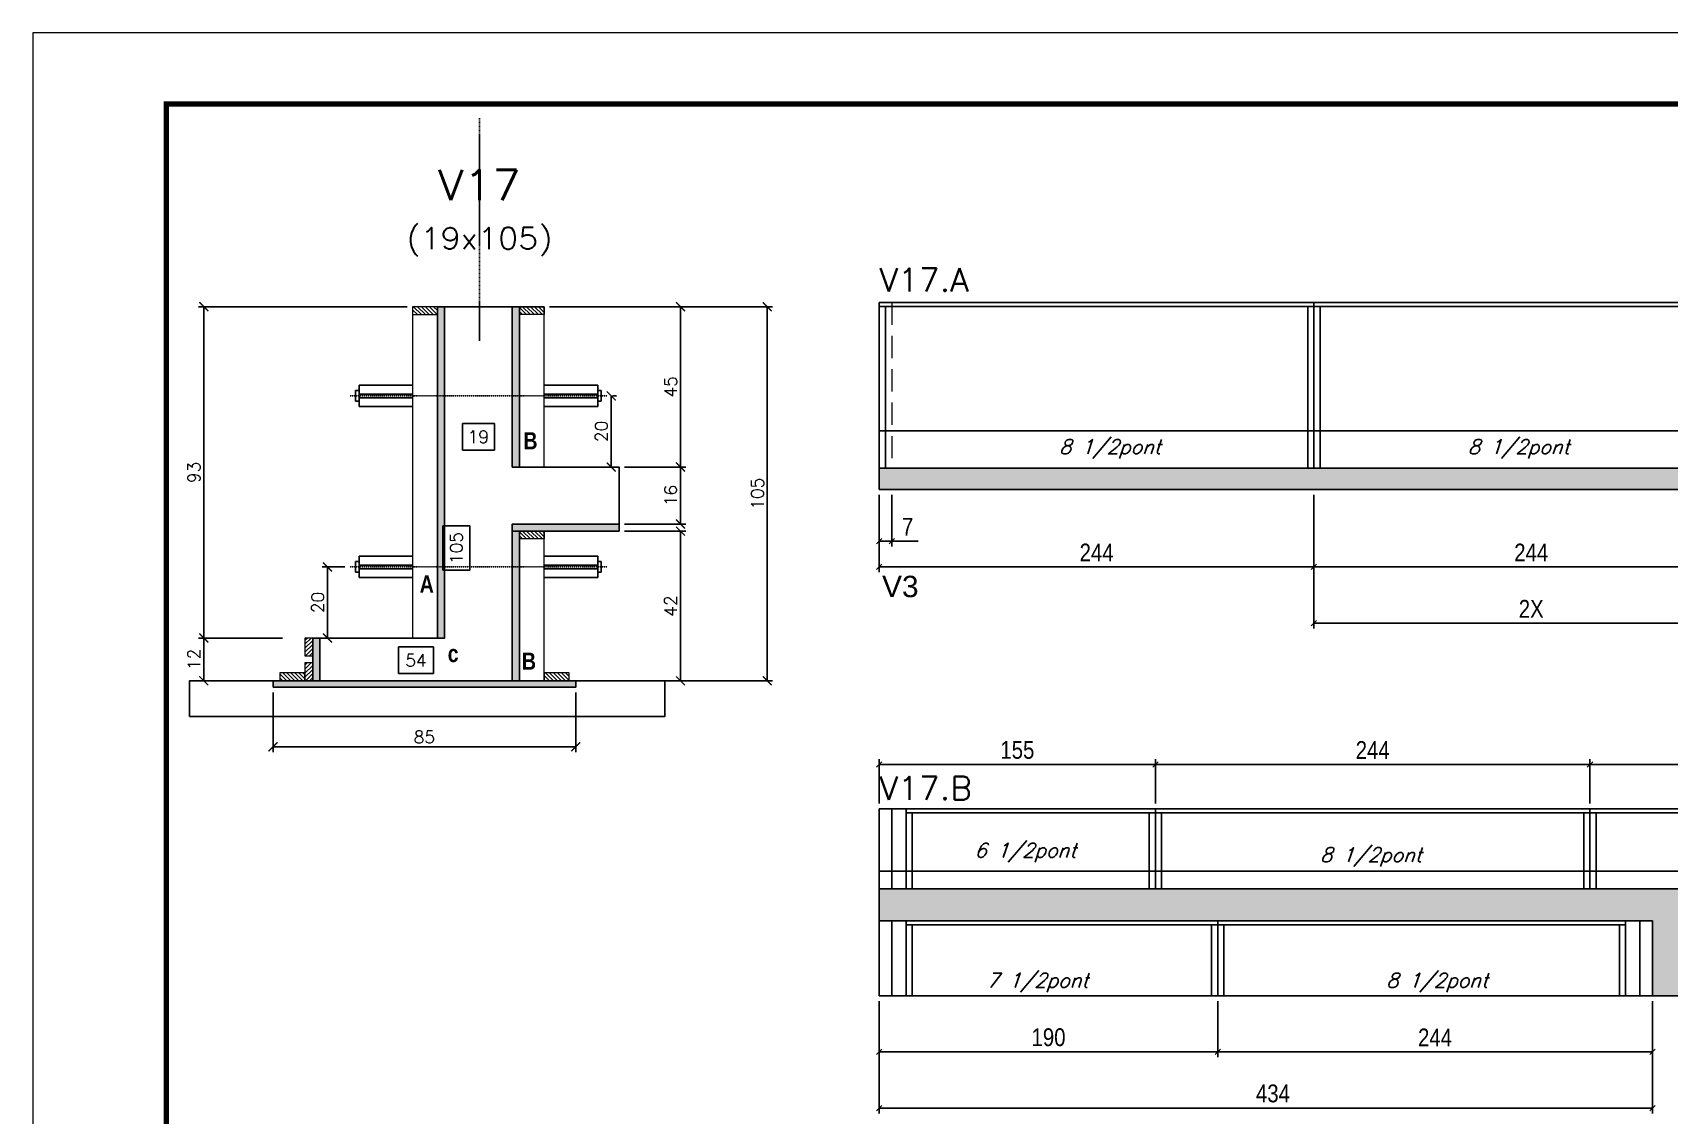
# Model space of a CAD drawing. Extents: x -10448 to -1189, y -11772 to 17235.
# Drawn here: x -5680 to -4761, y 10494 to 11101 of the extents above; entities that cross this region are included whole.
import ezdxf
from ezdxf.enums import TextEntityAlignment as Align

# ---------------------------------------------------------------- set-up
doc = ezdxf.new("R2010")
doc.units = 0
doc.linetypes.add('DASHED', pattern=[0.75, 0.5, -0.25])
doc.linetypes.add('HIDDEN', pattern=[0.375, 0.25, -0.125])
for name, color, linetype in [('5', 5, 'Continuous'), ('barrote', 251, 'Continuous'), ('COTA', 241, 'Continuous'), ('Cota Seção (2x)', 4, 'Continuous'), ('detalhes', 4, 'Continuous'), ('Painéis', 200, 'Continuous'), ('SARR_2.2x7', 40, 'Continuous'), ('SARR_3.5x7', 81, 'Continuous'), ('TENSOR', 3, 'Continuous'), ('texto', 7, 'Continuous'), ('Texto de Titulo', 7, 'Continuous'), ('Texto Qtd Sarr', 242, 'Continuous')]:
    doc.layers.add(name, color=color, linetype=linetype)
for name, color, linetype, lineweight in [('CONCRETO', 251, 'Continuous', 25), ('Folhas', 255, 'Continuous', 9), ('Hachura', 251, 'Continuous', 9), ('Madeira', 126, 'Continuous', 18), ('Sarr 2.2x7', 40, 'Continuous', 9), ('SARRAFO DE PRESSAO', 251, 'DASHED', 9), ('Texto Seção', 7, 'Continuous', 15)]:
    doc.layers.add(name, color=color, linetype=linetype, lineweight=lineweight)
doc.styles.add('COTA TECNICA', font='techl___.ttf', dxfattribs={"height": 10})
doc.styles.add('REGUA-120', font='ROMANS.shx', dxfattribs={"height": 15})
doc.styles.add('Romans', font='romans.shx')
doc.styles.get("Standard").update_dxf_attribs({"font": 'arial.ttf'})
doc.styles.add('TECNICA', font='techb___.ttf', dxfattribs={"height": 10})
doc.dimstyles.new('Cota Seção (2x)', dxfattribs={"dimtxt": 7, "dimasz": 5, "dimexe": 3, "dimexo": 3, "dimgap": 2, "dimtad": 3, "dimdec": 1, "dimlfac": 0.5, "dimzin": 12, "dimdsep": 46, "dimtxsty": 'Romans', "dimblk": 'ARCHTICK', "dimcen": 0, "dimclrd": 4, "dimclre": 4, "dimclrt": 1, "dimadec": 1, "dimazin": 3, "dimtfac": 1, "dimtdec": 1, "dimtmove": 0, "dimatfit": 3, "dimldrblk": 'OBLIQUE', "dimfxl": 1, "dimtolj": 1, "dimtzin": 12, "dimarcsym": 0})
doc.dimstyles.new('Cota Seção interna', dxfattribs={"dimtxt": 7, "dimasz": 6, "dimexe": 0.18, "dimexo": 2, "dimgap": -4, "dimtad": 3, "dimdec": 1, "dimlfac": 0.5, "dimzin": 12, "dimdsep": 46, "dimtxsty": 'Romans', "dimblk": 'ARCHTICK', "dimcen": 0.09, "dimse1": 1, "dimse2": 1, "dimsd1": 1, "dimsd2": 1, "dimclrd": 180, "dimclre": 5, "dimclrt": 1, "dimadec": 0, "dimazin": 3, "dimtfac": 1, "dimtdec": 1, "dimtofl": 0, "dimtmove": 0, "dimatfit": 3, "dimldrblk": 'ARCHTICK', "dimfxl": 1, "dimtolj": 1, "dimtzin": 0, "dimarcsym": 0})
doc.dimstyles.new('PAINEL', dxfattribs={"dimtxt": 10, "dimasz": 3, "dimexe": 3, "dimexo": 3, "dimgap": 3, "dimtad": 1, "dimdec": 1, "dimzin": 12, "dimdsep": 46, "dimtxsty": 'COTA TECNICA', "dimblk1": 'OBLIQUE', "dimblk2": 'OBLIQUE', "dimsah": 1, "dimcen": 0.9, "dimclrd": 4, "dimclre": 4, "dimclrt": 240, "dimadec": 1, "dimazin": 3, "dimtfac": 1, "dimtdec": 1, "dimtmove": 0, "dimatfit": 3, "dimfxl": 1, "dimtolj": 1, "dimtzin": 12, "dimarcsym": 0})

# ---------------------------------------------------------------- blocks, each defined once
blk = doc.blocks.new('9999999999')
at = {"layer": 'Folhas'}
blk.add_lwpolyline([(98138.98, 34190.21), (99623.98, 34190.21), (99623.98, 35240.21), (98138.98, 35240.21)], close=True, dxfattribs=at)
at = {"layer": 'Folhas', "color": 30, "const_width": 3}
blk.add_lwpolyline([(98213.98, 34230.21), (99583.98, 34230.21), (99583.98, 35200.21), (98213.98, 35200.21)], close=True, dxfattribs=at)
blk = doc.blocks.new('titulo1')
at = {"layer": 'Defpoints', "color": 252, "linetype": 'HIDDEN', "ltscale": 2}
blk.add_line((0, 0), (0, 125), dxfattribs=at)
at = {"layer": 'Defpoints', "style": 'Romans', "oblique": 15}
blk.add_attdef('FOLHA', text='', height=10, dxfattribs=at).set_placement((0, 15.58), align=Align.MIDDLE_CENTER)
at = {"layer": 'Texto Qtd Sarr', "color": 3, "style": 'Romans', "oblique": 15}
for tag, height, p in [('TITULO', 17, (0, 71.45)), ('SEÇÃO', 12, (0, 41.55))]:
    blk.add_attdef(tag, text='', height=height, dxfattribs=at).set_placement(p, align=Align.MIDDLE_CENTER)
blk = doc.blocks.new('_ArchTick')
at = {"color": 0, "linetype": 'ByBlock', "const_width": 0.15}
blk.add_lwpolyline([(-0.5, -0.5), (0.5, 0.5)], dxfattribs=at)
blk = doc.blocks.new('*D701')
at = {"layer": 'COTA', "color": 4, "lineweight": -2, "transparency": 16777216}
for p, q in [((-5469.58, 10947.55), (-5586.76, 10947.55)), ((-5583.76, 10947.55), (-5583.76, 10761.55)), ((-5539.58, 10761.55), (-5586.76, 10761.55))]:
    blk.add_line(p, q, dxfattribs=at)
at = {"layer": 'Defpoints', "color": 0, "transparency": 16777216}
for p in [(-5466.58, 10947.55), (-5583.76, 10761.55), (-5536.58, 10761.55)]:
    blk.add_point(p, dxfattribs=at)
at = {"layer": 'COTA', "color": 4, "lineweight": -2, "transparency": 16777216, "xscale": 5, "yscale": 5, "zscale": 5}
for p, rotation in [((-5583.76, 10947.55), 90), ((-5583.76, 10761.55), 270)]:
    blk.add_blockref('_ArchTick', p, dxfattribs=dict(at, rotation=rotation))
at = {"layer": 'COTA', "color": 1, "transparency": 16777216, "insert": (-5589.26, 10854.55), "char_height": 7, "attachment_point": 5, "rotation": 90, "style": 'Romans'}
blk.add_mtext('\\A1;93', dxfattribs=at)
blk = doc.blocks.new('_Oblique')
at = {"color": 0, "linetype": 'ByBlock', "lineweight": -2}
blk.add_line((-0.5, -0.5), (0.5, 0.5), dxfattribs=at)
blk = doc.blocks.new('*D702')
at = {"layer": 'COTA', "color": 4, "lineweight": -2, "transparency": 16777216}
for p, q in [((-5389.58, 10947.55), (-5313.12, 10947.55)), ((-5316.12, 10947.55), (-5316.12, 10857.55)), ((-5347.58, 10857.55), (-5313.12, 10857.55))]:
    blk.add_line(p, q, dxfattribs=at)
at = {"layer": 'Defpoints', "color": 0, "transparency": 16777216}
for p in [(-5392.58, 10947.55), (-5350.58, 10857.55), (-5316.12, 10857.55)]:
    blk.add_point(p, dxfattribs=at)
at = {"layer": 'COTA', "color": 4, "lineweight": -2, "transparency": 16777216, "xscale": 5, "yscale": 5, "zscale": 5}
for p, rotation in [((-5316.12, 10947.55), 90), ((-5316.12, 10857.55), 270)]:
    blk.add_blockref('_ArchTick', p, dxfattribs=dict(at, rotation=rotation))
at = {"layer": 'COTA', "color": 1, "transparency": 16777216, "insert": (-5321.62, 10902.55), "char_height": 7, "attachment_point": 5, "rotation": 90, "style": 'Romans'}
blk.add_mtext('\\A1;45', dxfattribs=at)
blk = doc.blocks.new('*D703')
at = {"layer": 'Cota Seção (2x)', "color": 180, "lineweight": -2, "transparency": 16777216}
for p, q in [((-5454.75, 10756.55), (-5474.41, 10756.55)), ((-5474.41, 10756.55), (-5474.41, 10741.55)), ((-5454.75, 10741.55), (-5454.75, 10756.55)), ((-5474.41, 10741.55), (-5454.75, 10741.55))]:
    blk.add_line(p, q, dxfattribs=at)
at = {"layer": 'Defpoints', "color": 0, "transparency": 16777216}
for p in [(-5518.58, 10745.55), (-5410.58, 10745.55), (-5410.58, 10737.55)]:
    blk.add_point(p, dxfattribs=at)
at = {"layer": 'Cota Seção (2x)', "color": 1, "transparency": 16777216, "insert": (-5464.58, 10749.05), "char_height": 7, "attachment_point": 5, "style": 'Romans'}
blk.add_mtext('\\A1;54', dxfattribs=at)
blk = doc.blocks.new('*D710')
at = {"layer": 'COTA', "color": 4, "lineweight": -2, "transparency": 16777216}
for p, q in [((-5504.58, 10801.45), (-5517.27, 10801.45)), ((-5514.27, 10801.45), (-5514.27, 10761.55)), ((-5504.58, 10761.55), (-5517.27, 10761.55))]:
    blk.add_line(p, q, dxfattribs=at)
at = {"layer": 'Defpoints', "color": 0, "transparency": 16777216}
for p in [(-5501.58, 10801.45), (-5514.27, 10761.55), (-5501.58, 10761.55)]:
    blk.add_point(p, dxfattribs=at)
at = {"layer": 'COTA', "color": 4, "lineweight": -2, "transparency": 16777216, "xscale": 5, "yscale": 5, "zscale": 5}
for p, rotation in [((-5514.27, 10801.45), 90), ((-5514.27, 10761.55), 270)]:
    blk.add_blockref('_ArchTick', p, dxfattribs=dict(at, rotation=rotation))
at = {"layer": 'COTA', "color": 1, "transparency": 16777216, "insert": (-5519.77, 10781.5), "char_height": 7, "attachment_point": 5, "rotation": 90, "style": 'Romans'}
blk.add_mtext('\\A1;20', dxfattribs=at)
blk = doc.blocks.new('*D711')
at = {"layer": 'COTA', "color": 4, "lineweight": -2, "transparency": 16777216}
for p, q in [((-5347.58, 10857.55), (-5313.12, 10857.55)), ((-5316.12, 10857.55), (-5316.12, 10825.55)), ((-5347.58, 10825.55), (-5313.12, 10825.55))]:
    blk.add_line(p, q, dxfattribs=at)
at = {"layer": 'Defpoints', "color": 0, "transparency": 16777216}
for p in [(-5350.58, 10857.55), (-5350.58, 10825.55), (-5316.12, 10825.55)]:
    blk.add_point(p, dxfattribs=at)
at = {"layer": 'COTA', "color": 4, "lineweight": -2, "transparency": 16777216, "xscale": 5, "yscale": 5, "zscale": 5}
for p, rotation in [((-5316.12, 10857.55), 90), ((-5316.12, 10825.55), 270)]:
    blk.add_blockref('_ArchTick', p, dxfattribs=dict(at, rotation=rotation))
at = {"layer": 'COTA', "color": 1, "transparency": 16777216, "insert": (-5321.62, 10841.55), "char_height": 7, "attachment_point": 5, "rotation": 90, "style": 'Romans'}
blk.add_mtext('\\A1;16', dxfattribs=at)
blk = doc.blocks.new('*D704')
at = {"layer": 'COTA', "color": 4, "lineweight": -2, "transparency": 16777216}
for p, q in [((-5347.58, 10821.55), (-5313.12, 10821.55)), ((-5316.12, 10821.55), (-5316.12, 10737.55)), ((-5389.58, 10737.55), (-5313.12, 10737.55))]:
    blk.add_line(p, q, dxfattribs=at)
at = {"layer": 'Defpoints', "color": 0, "transparency": 16777216}
for p in [(-5350.58, 10821.55), (-5392.58, 10737.55), (-5316.12, 10737.55)]:
    blk.add_point(p, dxfattribs=at)
at = {"layer": 'COTA', "color": 4, "lineweight": -2, "transparency": 16777216, "xscale": 5, "yscale": 5, "zscale": 5}
for p, rotation in [((-5316.12, 10821.55), 90), ((-5316.12, 10737.55), 270)]:
    blk.add_blockref('_ArchTick', p, dxfattribs=dict(at, rotation=rotation))
at = {"layer": 'COTA', "color": 1, "transparency": 16777216, "insert": (-5321.62, 10779.55), "char_height": 7, "attachment_point": 5, "rotation": 90, "style": 'Romans'}
blk.add_mtext('\\A1;42', dxfattribs=at)
blk = doc.blocks.new('*D700')
at = {"layer": 'COTA', "color": 4, "lineweight": -2, "transparency": 16777216}
for p, q in [((-5539.58, 10761.55), (-5586.76, 10761.55)), ((-5583.76, 10761.55), (-5583.76, 10737.55)), ((-5529.98, 10737.55), (-5586.76, 10737.55))]:
    blk.add_line(p, q, dxfattribs=at)
at = {"layer": 'Defpoints', "color": 0, "transparency": 16777216}
for p in [(-5536.58, 10761.55), (-5583.76, 10737.55), (-5526.98, 10737.55)]:
    blk.add_point(p, dxfattribs=at)
at = {"layer": 'COTA', "color": 4, "lineweight": -2, "transparency": 16777216, "xscale": 5, "yscale": 5, "zscale": 5}
for p, rotation in [((-5583.76, 10761.55), 90), ((-5583.76, 10737.55), 270)]:
    blk.add_blockref('_ArchTick', p, dxfattribs=dict(at, rotation=rotation))
at = {"layer": 'COTA', "color": 1, "transparency": 16777216, "insert": (-5589.26, 10749.55), "char_height": 7, "attachment_point": 5, "rotation": 90, "style": 'Romans'}
blk.add_mtext('\\A1;12', dxfattribs=at)
blk = doc.blocks.new('*D705')
at = {"layer": 'COTA', "color": 4, "lineweight": -2, "transparency": 16777216}
for p, q in [((-5389.58, 10947.55), (-5264.39, 10947.55)), ((-5267.39, 10947.55), (-5267.39, 10737.55)), ((-5389.58, 10737.55), (-5264.39, 10737.55))]:
    blk.add_line(p, q, dxfattribs=at)
at = {"layer": 'Defpoints', "color": 0, "transparency": 16777216}
for p in [(-5392.58, 10947.55), (-5392.58, 10737.55), (-5267.39, 10737.55)]:
    blk.add_point(p, dxfattribs=at)
at = {"layer": 'COTA', "color": 4, "lineweight": -2, "transparency": 16777216, "xscale": 5, "yscale": 5, "zscale": 5}
for p, rotation in [((-5267.39, 10947.55), 90), ((-5267.39, 10737.55), 270)]:
    blk.add_blockref('_ArchTick', p, dxfattribs=dict(at, rotation=rotation))
at = {"layer": 'COTA', "color": 1, "transparency": 16777216, "insert": (-5272.89, 10842.55), "char_height": 7, "attachment_point": 5, "rotation": 90, "style": 'Romans'}
blk.add_mtext('\\A1;105', dxfattribs=at)
blk = doc.blocks.new('*D706')
at = {"layer": 'Cota Seção (2x)', "color": 180, "lineweight": -2, "transparency": 16777216}
for p, q in [((-5434.46, 10824.57), (-5449.46, 10824.57)), ((-5449.46, 10824.57), (-5449.46, 10799.57)), ((-5434.46, 10799.57), (-5434.46, 10824.57)), ((-5449.46, 10799.57), (-5434.46, 10799.57))]:
    blk.add_line(p, q, dxfattribs=at)
at = {"layer": 'Defpoints', "color": 0, "transparency": 16777216}
for p in [(-5410.58, 10947.55), (-5430.46, 10737.55), (-5410.58, 10737.55)]:
    blk.add_point(p, dxfattribs=at)
at = {"layer": 'Cota Seção (2x)', "color": 1, "transparency": 16777216, "insert": (-5441.96, 10812.07), "char_height": 7, "attachment_point": 5, "rotation": 90, "style": 'Romans'}
blk.add_mtext('\\A1;105', dxfattribs=at)
blk = doc.blocks.new('*D707')
at = {"layer": 'COTA', "color": 4, "lineweight": -2, "transparency": 16777216}
for p, q in [((-5544.88, 10730.95), (-5544.88, 10697.5)), ((-5374.88, 10730.95), (-5374.88, 10697.5)), ((-5544.88, 10700.5), (-5374.88, 10700.5))]:
    blk.add_line(p, q, dxfattribs=at)
at = {"layer": 'Defpoints', "color": 0, "transparency": 16777216}
for p in [(-5544.88, 10733.95), (-5374.88, 10733.95), (-5374.88, 10700.5)]:
    blk.add_point(p, dxfattribs=at)
at = {"layer": 'COTA', "color": 4, "lineweight": -2, "transparency": 16777216, "xscale": 5, "yscale": 5, "zscale": 5, "rotation": 180}
blk.add_blockref('_ArchTick', (-5544.88, 10700.5), dxfattribs=at)
at = {"layer": 'COTA', "color": 4, "lineweight": -2, "transparency": 16777216, "xscale": 5, "yscale": 5, "zscale": 5}
blk.add_blockref('_ArchTick', (-5374.88, 10700.5), dxfattribs=at)
at = {"layer": 'COTA', "color": 1, "transparency": 16777216, "insert": (-5459.88, 10706), "char_height": 7, "attachment_point": 5, "style": 'Romans'}
blk.add_mtext('\\A1;85', dxfattribs=at)
blk = doc.blocks.new('*D708')
at = {"layer": 'Cota Seção (2x)', "color": 180, "lineweight": -2, "transparency": 16777216}
for p, q in [((-5420.58, 10882), (-5438.58, 10882)), ((-5438.58, 10882), (-5438.58, 10867)), ((-5420.58, 10867), (-5420.58, 10882)), ((-5438.58, 10867), (-5420.58, 10867))]:
    blk.add_line(p, q, dxfattribs=at)
at = {"layer": 'Defpoints', "color": 0, "transparency": 16777216}
for p in [(-5448.58, 10947.55), (-5410.58, 10947.55), (-5410.58, 10863)]:
    blk.add_point(p, dxfattribs=at)
at = {"layer": 'Cota Seção (2x)', "color": 1, "transparency": 16777216, "insert": (-5429.58, 10874.5), "char_height": 7, "attachment_point": 5, "style": 'Romans'}
blk.add_mtext('\\A1;19', dxfattribs=at)
blk = doc.blocks.new('*D709')
at = {"layer": 'COTA', "color": 4, "lineweight": -2, "transparency": 16777216}
for p, q in [((-5355, 10897.48), (-5355, 10857.55)), ((-5354.28, 10897.48), (-5352, 10897.48)), ((-5354.28, 10857.55), (-5352, 10857.55))]:
    blk.add_line(p, q, dxfattribs=at)
at = {"layer": 'Defpoints', "color": 0, "transparency": 16777216}
for p in [(-5357.28, 10897.48), (-5357.28, 10857.55), (-5355, 10857.55)]:
    blk.add_point(p, dxfattribs=at)
at = {"layer": 'COTA', "color": 4, "lineweight": -2, "transparency": 16777216, "xscale": 5, "yscale": 5, "zscale": 5}
for p, rotation in [((-5355, 10897.48), 90), ((-5355, 10857.55), 270)]:
    blk.add_blockref('_ArchTick', p, dxfattribs=dict(at, rotation=rotation))
at = {"layer": 'COTA', "color": 1, "transparency": 16777216, "insert": (-5360.5, 10877.51), "char_height": 7, "attachment_point": 5, "rotation": 90, "style": 'Romans'}
blk.add_mtext('\\A1;20', dxfattribs=at)
blk = doc.blocks.new('*D719')
at = {"layer": 'COTA', "color": 4, "linetype": 'ByBlock', "lineweight": -2, "transparency": 16777216}
for p, q in [((-5204.48, 10841.94), (-5204.48, 10798.48)), ((-4960.48, 10841.94), (-4960.48, 10798.48)), ((-5204.48, 10801.48), (-4960.48, 10801.48))]:
    blk.add_line(p, q, dxfattribs=at)
at = {"layer": 'Defpoints', "color": 0, "linetype": 'ByBlock', "transparency": 16777216}
for p in [(-5204.48, 10844.94), (-4960.48, 10844.94), (-4960.48, 10801.48)]:
    blk.add_point(p, dxfattribs=at)
at = {"layer": 'COTA', "color": 4, "linetype": 'ByBlock', "lineweight": -2, "transparency": 16777216, "xscale": 3, "yscale": 3, "zscale": 3, "rotation": 180}
blk.add_blockref('_Oblique', (-5204.48, 10801.48), dxfattribs=at)
at = {"layer": 'COTA', "color": 4, "linetype": 'ByBlock', "lineweight": -2, "transparency": 16777216, "xscale": 3, "yscale": 3, "zscale": 3}
blk.add_blockref('_Oblique', (-4960.48, 10801.48), dxfattribs=at)
at = {"layer": 'COTA', "color": 240, "linetype": 'ByBlock', "transparency": 16777216, "insert": (-5082.48, 10809.55), "char_height": 10, "attachment_point": 5, "style": 'COTA TECNICA'}
blk.add_mtext('\\A1;244', dxfattribs=at)
blk = doc.blocks.new('*D720')
at = {"layer": 'COTA', "color": 4, "linetype": 'ByBlock', "lineweight": -2, "transparency": 16777216}
for p, q in [((-4960.48, 10841.94), (-4960.48, 10798.48)), ((-4716.48, 10841.94), (-4716.48, 10798.48)), ((-4960.48, 10801.48), (-4716.48, 10801.48))]:
    blk.add_line(p, q, dxfattribs=at)
at = {"layer": 'Defpoints', "color": 0, "linetype": 'ByBlock', "transparency": 16777216}
for p in [(-4960.48, 10844.94), (-4716.48, 10844.94), (-4716.48, 10801.48)]:
    blk.add_point(p, dxfattribs=at)
at = {"layer": 'COTA', "color": 4, "linetype": 'ByBlock', "lineweight": -2, "transparency": 16777216, "xscale": 3, "yscale": 3, "zscale": 3, "rotation": 180}
blk.add_blockref('_Oblique', (-4960.48, 10801.48), dxfattribs=at)
at = {"layer": 'COTA', "color": 4, "linetype": 'ByBlock', "lineweight": -2, "transparency": 16777216, "xscale": 3, "yscale": 3, "zscale": 3}
blk.add_blockref('_Oblique', (-4716.48, 10801.48), dxfattribs=at)
at = {"layer": 'COTA', "color": 240, "linetype": 'ByBlock', "transparency": 16777216, "insert": (-4838.48, 10809.55), "char_height": 10, "attachment_point": 5, "style": 'COTA TECNICA'}
blk.add_mtext('\\A1;244', dxfattribs=at)
blk = doc.blocks.new('*D723')
at = {"layer": 'COTA', "color": 4, "linetype": 'ByBlock', "lineweight": -2, "transparency": 16777216}
for p, q in [((-5204.48, 10841.94), (-5204.48, 10812.92)), ((-5197.48, 10841.94), (-5197.48, 10812.92)), ((-5204.48, 10815.92), (-5197.48, 10815.92)), ((-5197.48, 10815.92), (-5182.74, 10815.92))]:
    blk.add_line(p, q, dxfattribs=at)
at = {"layer": 'Defpoints', "color": 0, "linetype": 'ByBlock', "transparency": 16777216}
for p in [(-5204.48, 10844.94), (-5197.48, 10844.94), (-5197.48, 10815.92)]:
    blk.add_point(p, dxfattribs=at)
at = {"layer": 'COTA', "color": 4, "linetype": 'ByBlock', "lineweight": -2, "transparency": 16777216, "xscale": 3, "yscale": 3, "zscale": 3, "rotation": 180}
blk.add_blockref('_Oblique', (-5204.48, 10815.92), dxfattribs=at)
at = {"layer": 'COTA', "color": 4, "linetype": 'ByBlock', "lineweight": -2, "transparency": 16777216, "xscale": 3, "yscale": 3, "zscale": 3}
blk.add_blockref('_Oblique', (-5197.48, 10815.92), dxfattribs=at)
at = {"layer": 'COTA', "color": 240, "linetype": 'ByBlock', "transparency": 16777216, "insert": (-5188.61, 10824), "char_height": 10, "attachment_point": 5, "style": 'COTA TECNICA'}
blk.add_mtext('\\A1;7', dxfattribs=at)
blk = doc.blocks.new('*D725')
at = {"layer": 'COTA', "color": 4, "linetype": 'ByBlock', "lineweight": -2, "transparency": 16777216}
for p, q in [((-4960.48, 10841.94), (-4960.48, 10766.86)), ((-4716.48, 10841.94), (-4716.48, 10766.86)), ((-4960.48, 10769.86), (-4716.48, 10769.86))]:
    blk.add_line(p, q, dxfattribs=at)
at = {"layer": 'Defpoints', "color": 0, "linetype": 'ByBlock', "transparency": 16777216}
for p in [(-4960.48, 10844.94), (-4716.48, 10844.94), (-4716.48, 10769.86)]:
    blk.add_point(p, dxfattribs=at)
at = {"layer": 'COTA', "color": 4, "linetype": 'ByBlock', "lineweight": -2, "transparency": 16777216, "xscale": 3, "yscale": 3, "zscale": 3, "rotation": 180}
blk.add_blockref('_Oblique', (-4960.48, 10769.86), dxfattribs=at)
at = {"layer": 'COTA', "color": 4, "linetype": 'ByBlock', "lineweight": -2, "transparency": 16777216, "xscale": 3, "yscale": 3, "zscale": 3}
blk.add_blockref('_Oblique', (-4716.48, 10769.86), dxfattribs=at)
at = {"layer": 'COTA', "color": 240, "linetype": 'ByBlock', "transparency": 16777216, "insert": (-4838.48, 10777.92), "char_height": 10, "attachment_point": 5, "style": 'COTA TECNICA'}
blk.add_mtext('\\A1;2X', dxfattribs=at)
blk = doc.blocks.new('*D726')
at = {"layer": 'COTA', "color": 4, "linetype": 'ByBlock', "lineweight": -2, "transparency": 16777216}
for p, q in [((-5204.48, 10557.7), (-5204.48, 10526.24)), ((-5014.48, 10557.7), (-5014.48, 10526.24)), ((-5204.48, 10529.24), (-5014.48, 10529.24))]:
    blk.add_line(p, q, dxfattribs=at)
at = {"layer": 'Defpoints', "color": 0, "linetype": 'ByBlock', "transparency": 16777216}
for p in [(-5204.48, 10560.7), (-5014.48, 10560.7), (-5014.48, 10529.24)]:
    blk.add_point(p, dxfattribs=at)
at = {"layer": 'COTA', "color": 4, "linetype": 'ByBlock', "lineweight": -2, "transparency": 16777216, "xscale": 3, "yscale": 3, "zscale": 3, "rotation": 180}
blk.add_blockref('_Oblique', (-5204.48, 10529.24), dxfattribs=at)
at = {"layer": 'COTA', "color": 4, "linetype": 'ByBlock', "lineweight": -2, "transparency": 16777216, "xscale": 3, "yscale": 3, "zscale": 3}
blk.add_blockref('_Oblique', (-5014.48, 10529.24), dxfattribs=at)
at = {"layer": 'COTA', "color": 240, "linetype": 'ByBlock', "transparency": 16777216, "insert": (-5109.48, 10537.37), "char_height": 10, "attachment_point": 5, "style": 'COTA TECNICA'}
blk.add_mtext('\\A1;190', dxfattribs=at)
blk = doc.blocks.new('*D727')
at = {"layer": 'COTA', "color": 4, "linetype": 'ByBlock', "lineweight": -2, "transparency": 16777216}
for p, q in [((-5014.48, 10557.7), (-5014.48, 10526.24)), ((-4770.48, 10557.7), (-4770.48, 10526.24)), ((-5014.48, 10529.24), (-4770.48, 10529.24))]:
    blk.add_line(p, q, dxfattribs=at)
at = {"layer": 'Defpoints', "color": 0, "linetype": 'ByBlock', "transparency": 16777216}
for p in [(-5014.48, 10560.7), (-4770.48, 10560.7), (-4770.48, 10529.24)]:
    blk.add_point(p, dxfattribs=at)
at = {"layer": 'COTA', "color": 4, "linetype": 'ByBlock', "lineweight": -2, "transparency": 16777216, "xscale": 3, "yscale": 3, "zscale": 3, "rotation": 180}
blk.add_blockref('_Oblique', (-5014.48, 10529.24), dxfattribs=at)
at = {"layer": 'COTA', "color": 4, "linetype": 'ByBlock', "lineweight": -2, "transparency": 16777216, "xscale": 3, "yscale": 3, "zscale": 3}
blk.add_blockref('_Oblique', (-4770.48, 10529.24), dxfattribs=at)
at = {"layer": 'COTA', "color": 240, "linetype": 'ByBlock', "transparency": 16777216, "insert": (-4892.48, 10537.31), "char_height": 10, "attachment_point": 5, "style": 'COTA TECNICA'}
blk.add_mtext('\\A1;244', dxfattribs=at)
blk = doc.blocks.new('*D712')
at = {"layer": 'COTA', "color": 4, "linetype": 'ByBlock', "lineweight": -2, "transparency": 16777216}
for p, q in [((-5204.48, 10557.7), (-5204.48, 10494.62)), ((-4770.48, 10557.7), (-4770.48, 10494.62)), ((-5204.48, 10497.62), (-4770.48, 10497.62))]:
    blk.add_line(p, q, dxfattribs=at)
at = {"layer": 'Defpoints', "color": 0, "linetype": 'ByBlock', "transparency": 16777216}
for p in [(-5204.48, 10560.7), (-4770.48, 10560.7), (-4770.48, 10497.62)]:
    blk.add_point(p, dxfattribs=at)
at = {"layer": 'COTA', "color": 4, "linetype": 'ByBlock', "lineweight": -2, "transparency": 16777216, "xscale": 3, "yscale": 3, "zscale": 3, "rotation": 180}
blk.add_blockref('_Oblique', (-5204.48, 10497.62), dxfattribs=at)
at = {"layer": 'COTA', "color": 4, "linetype": 'ByBlock', "lineweight": -2, "transparency": 16777216, "xscale": 3, "yscale": 3, "zscale": 3}
blk.add_blockref('_Oblique', (-4770.48, 10497.62), dxfattribs=at)
at = {"layer": 'COTA', "color": 240, "linetype": 'ByBlock', "transparency": 16777216, "insert": (-4983.48, 10505.84), "char_height": 10, "attachment_point": 5, "style": 'COTA TECNICA'}
blk.add_mtext('\\A1;434', dxfattribs=at)
blk = doc.blocks.new('*D730')
at = {"layer": 'COTA', "color": 4, "linetype": 'ByBlock', "lineweight": -2, "transparency": 16777216}
for p, q in [((-4805.48, 10668.7), (-4805.48, 10693.58)), ((-4805.48, 10690.58), (-4561.48, 10690.58)), ((-4561.48, 10668.7), (-4561.48, 10693.58))]:
    blk.add_line(p, q, dxfattribs=at)
at = {"layer": 'Defpoints', "color": 0, "linetype": 'ByBlock', "transparency": 16777216}
for p in [(-4561.48, 10690.58), (-4805.48, 10665.7), (-4561.48, 10665.7)]:
    blk.add_point(p, dxfattribs=at)
at = {"layer": 'COTA', "color": 4, "linetype": 'ByBlock', "lineweight": -2, "transparency": 16777216, "xscale": 3, "yscale": 3, "zscale": 3, "rotation": 180}
blk.add_blockref('_Oblique', (-4805.48, 10690.58), dxfattribs=at)
at = {"layer": 'COTA', "color": 4, "linetype": 'ByBlock', "lineweight": -2, "transparency": 16777216, "xscale": 3, "yscale": 3, "zscale": 3}
blk.add_blockref('_Oblique', (-4561.48, 10690.58), dxfattribs=at)
at = {"layer": 'COTA', "color": 240, "linetype": 'ByBlock', "transparency": 16777216, "insert": (-4683.48, 10698.65), "char_height": 10, "attachment_point": 5, "style": 'COTA TECNICA'}
blk.add_mtext('\\A1;244', dxfattribs=at)
blk = doc.blocks.new('*D732')
at = {"layer": 'COTA', "color": 4, "linetype": 'ByBlock', "lineweight": -2, "transparency": 16777216}
for p, q in [((-5204.48, 10668.7), (-5204.48, 10693.58)), ((-5204.48, 10690.58), (-5049.48, 10690.58)), ((-5049.48, 10668.7), (-5049.48, 10693.58))]:
    blk.add_line(p, q, dxfattribs=at)
at = {"layer": 'Defpoints', "color": 0, "linetype": 'ByBlock', "transparency": 16777216}
for p in [(-5049.48, 10690.58), (-5204.48, 10665.7), (-5049.48, 10665.7)]:
    blk.add_point(p, dxfattribs=at)
at = {"layer": 'COTA', "color": 4, "linetype": 'ByBlock', "lineweight": -2, "transparency": 16777216, "xscale": 3, "yscale": 3, "zscale": 3, "rotation": 180}
blk.add_blockref('_Oblique', (-5204.48, 10690.58), dxfattribs=at)
at = {"layer": 'COTA', "color": 4, "linetype": 'ByBlock', "lineweight": -2, "transparency": 16777216, "xscale": 3, "yscale": 3, "zscale": 3}
blk.add_blockref('_Oblique', (-5049.48, 10690.58), dxfattribs=at)
at = {"layer": 'COTA', "color": 240, "linetype": 'ByBlock', "transparency": 16777216, "insert": (-5126.98, 10698.69), "char_height": 10, "attachment_point": 5, "style": 'COTA TECNICA'}
blk.add_mtext('\\A1;155', dxfattribs=at)
blk = doc.blocks.new('*D714')
at = {"layer": 'COTA', "color": 4, "linetype": 'ByBlock', "lineweight": -2, "transparency": 16777216}
for p, q in [((-5049.48, 10668.7), (-5049.48, 10693.58)), ((-5049.48, 10690.58), (-4805.48, 10690.58)), ((-4805.48, 10668.7), (-4805.48, 10693.58))]:
    blk.add_line(p, q, dxfattribs=at)
at = {"layer": 'Defpoints', "color": 0, "linetype": 'ByBlock', "transparency": 16777216}
for p in [(-4805.48, 10690.58), (-5049.48, 10665.7), (-4805.48, 10665.7)]:
    blk.add_point(p, dxfattribs=at)
at = {"layer": 'COTA', "color": 4, "linetype": 'ByBlock', "lineweight": -2, "transparency": 16777216, "xscale": 3, "yscale": 3, "zscale": 3, "rotation": 180}
blk.add_blockref('_Oblique', (-5049.48, 10690.58), dxfattribs=at)
at = {"layer": 'COTA', "color": 4, "linetype": 'ByBlock', "lineweight": -2, "transparency": 16777216, "xscale": 3, "yscale": 3, "zscale": 3}
blk.add_blockref('_Oblique', (-4805.48, 10690.58), dxfattribs=at)
at = {"layer": 'COTA', "color": 240, "linetype": 'ByBlock', "transparency": 16777216, "insert": (-4927.48, 10698.65), "char_height": 10, "attachment_point": 5, "style": 'COTA TECNICA'}
blk.add_mtext('\\A1;244', dxfattribs=at)

msp = doc.modelspace()

# ---------------------------------------------------------------- hatches: boundary and pattern name
at = {"layer": 'COTA', "linetype": 'ByBlock'}
h = msp.add_hatch(dxfattribs=at)
h.set_pattern_fill('AR-CONC', color=256, scale=0.03)
h.paths.add_polyline_path([(-4501.48, 10856.94), (-5204.48, 10856.94), (-5204.48, 10844.94), (-4501.48, 10844.94)])
h = msp.add_hatch(dxfattribs=at)
h.set_pattern_fill('AR-CONC', color=256, scale=0.03)
h.paths.add_polyline_path([(-4751.48, 10602.7), (-4317.48, 10602.7), (-4317.48, 10620.7), (-4786.48, 10620.7), (-4805.48, 10620.7), (-5204.48, 10620.7), (-5204.48, 10602.7), (-4770.48, 10602.7), (-4770.48, 10560.7), (-4751.48, 10560.7)])
at = {"layer": 'Hachura'}
h = msp.add_hatch(dxfattribs=at)
h.set_pattern_fill('ANSI31', color=256, scale=0.5, angle=90, style=0)
h.set_pattern_definition([(135, (-28211.746, 19250.7899), (-1.12253202, -1.12253202), [])])
h.paths.add_polyline_path([(-5466.58, 10947.55), (-5466.58, 10943.15), (-5452.58, 10943.15), (-5452.58, 10947.55)])
h = msp.add_hatch(color=256, dxfattribs=at)
h.dxf.hatch_style = 1
h.paths.add_polyline_path([(-5452.58, 10947.55), (-5448.58, 10947.55), (-5448.58, 10761.55), (-5452.58, 10761.55)])
h = msp.add_hatch(color=256, dxfattribs=at)
h.dxf.hatch_style = 1
h.paths.add_polyline_path([(-5406.58, 10947.55), (-5410.58, 10947.55), (-5410.58, 10857.55), (-5406.58, 10857.55)])
h = msp.add_hatch(dxfattribs=at)
h.set_pattern_fill('ANSI31', color=256, scale=0.5, angle=270, style=0)
h.set_pattern_definition([(315, (17747.4943, 2462.3024), (1.12253202, 1.12253202), [])])
h.paths.add_polyline_path([(-5392.58, 10947.55), (-5392.58, 10943.15), (-5406.58, 10943.15), (-5406.58, 10947.55)])
h = msp.add_hatch(color=256, dxfattribs=at)
h.dxf.hatch_style = 1
h.paths.add_polyline_path([(-5410.58, 10821.55), (-5410.58, 10825.55), (-5350.58, 10825.55), (-5350.58, 10821.55)])
h = msp.add_hatch(color=256, dxfattribs=at)
h.dxf.hatch_style = 1
h.paths.add_polyline_path([(-5406.58, 10821.55), (-5410.58, 10821.55), (-5410.58, 10737.55), (-5406.58, 10737.55)])
h = msp.add_hatch(dxfattribs=at)
h.set_pattern_fill('ANSI31', color=256, scale=0.5, angle=270, style=0)
h.set_pattern_definition([(315, (17747.4943, 2336.3024), (1.12253202, 1.12253202), [])])
h.paths.add_polyline_path([(-5392.58, 10821.55), (-5392.58, 10817.15), (-5406.58, 10817.15), (-5406.58, 10821.55)])
h = msp.add_hatch(dxfattribs=at)
h.set_pattern_fill('ANSI31', color=256, scale=0.5, style=0)
h.set_pattern_definition([(45, (2838.1179, 33424.1663), (-1.12253202, 1.12253202), [])])
h.paths.add_polyline_path([(-5522.58, 10761.55), (-5526.98, 10761.55), (-5526.98, 10751.55), (-5522.58, 10751.55)])
h = msp.add_hatch(color=256, dxfattribs=at)
h.dxf.hatch_style = 1
h.paths.add_polyline_path([(-5522.58, 10761.55), (-5518.58, 10761.55), (-5518.58, 10737.55), (-5522.58, 10737.55)])
h = msp.add_hatch(dxfattribs=at)
h.set_pattern_fill('ANSI31', color=256, scale=0.5, angle=270, style=0)
h.set_pattern_definition([(315, (17777.0943, 2507.9024), (1.12253202, 1.12253202), [])])
h.paths.add_polyline_path([(-5526.98, 10737.55), (-5526.98, 10741.95), (-5540.98, 10741.95), (-5540.98, 10737.55)])
h = msp.add_hatch(dxfattribs=at)
h.set_pattern_fill('ANSI31', color=256, scale=0.5, style=0)
h.set_pattern_definition([(45, (2838.1179, 33410.1663), (-1.12253202, 1.12253202), [])])
h.paths.add_polyline_path([(-5522.58, 10747.55), (-5526.98, 10747.55), (-5526.98, 10737.55), (-5522.58, 10737.55)])
h = msp.add_hatch(dxfattribs=at)
h.set_pattern_fill('ANSI31', color=256, scale=0.5, angle=270, style=0)
h.set_pattern_definition([(315, (17603.4943, 2507.9024), (1.12253202, 1.12253202), [])])
h.paths.add_polyline_path([(-5378.58, 10737.55), (-5378.58, 10741.95), (-5392.58, 10741.95), (-5392.58, 10737.55)])
h = msp.add_hatch(color=256, dxfattribs=at)
h.dxf.hatch_style = 1
h.paths.add_polyline_path([(-5544.88, 10733.95), (-5544.88, 10737.55), (-5374.88, 10737.55), (-5374.88, 10733.95)])

# ---------------------------------------------------------------- linework, layer by layer
at = {"ltscale": 3}
for p, q in [((-5498.58, 10900.48), (-5498.58, 10894.48)), ((-5496.58, 10900.48), (-5498.58, 10900.48)), ((-5496.58, 10903.48), (-5496.58, 10891.48)), ((-5496.58, 10903.48), (-5466.58, 10903.48)), ((-5466.58, 10898.48), (-5496.58, 10898.48)), ((-5362.58, 10903.48), (-5392.58, 10903.48)), ((-5392.58, 10898.48), (-5362.58, 10898.48)), ((-5362.58, 10903.48), (-5362.58, 10891.48)), ((-5360.58, 10900.48), (-5362.58, 10900.48)), ((-5360.58, 10900.48), (-5360.58, 10894.48)), ((-5496.58, 10894.48), (-5498.58, 10894.48)), ((-5466.58, 10896.48), (-5496.58, 10896.48)), ((-5496.58, 10891.48), (-5466.58, 10891.48)), ((-5392.58, 10896.48), (-5362.58, 10896.48)), ((-5362.58, 10891.48), (-5392.58, 10891.48)), ((-5362.58, 10894.48), (-5360.58, 10894.48)), ((-5496.58, 10807.45), (-5496.58, 10795.45)), ((-5496.58, 10807.45), (-5466.58, 10807.45)), ((-5362.58, 10807.45), (-5392.58, 10807.45)), ((-5362.58, 10807.45), (-5362.58, 10795.45)), ((-5498.58, 10804.45), (-5498.58, 10798.45)), ((-5496.58, 10804.45), (-5498.58, 10804.45)), ((-5496.58, 10798.45), (-5498.58, 10798.45)), ((-5466.58, 10802.45), (-5496.58, 10802.45)), ((-5466.58, 10800.45), (-5496.58, 10800.45)), ((-5392.58, 10802.45), (-5362.58, 10802.45)), ((-5392.58, 10800.45), (-5362.58, 10800.45)), ((-5360.58, 10804.45), (-5362.58, 10804.45)), ((-5362.58, 10798.45), (-5360.58, 10798.45)), ((-5360.58, 10804.45), (-5360.58, 10798.45)), ((-5496.58, 10795.45), (-5466.58, 10795.45)), ((-5362.58, 10795.45), (-5392.58, 10795.45))]:
    msp.add_line(p, q, dxfattribs=at)
at = {"layer": 'barrote'}
msp.add_lwpolyline([(-5591.76, 10717.55), (-5324.85, 10717.55), (-5324.85, 10737.55), (-5591.76, 10737.55)], close=True, dxfattribs=at)
at = {"layer": 'CONCRETO'}
for points in [[(-5448.58, 10947.55), (-5448.58, 10761.55), (-5518.58, 10761.55), (-5518.58, 10737.55), (-5518.58, 10737.55), (-5518.58, 10737.55), (-5410.58, 10737.55), (-5410.58, 10825.55), (-5350.58, 10825.55), (-5350.58, 10857.55), (-5410.58, 10857.55)], [(-5410.58, 10857.55), (-5410.58, 10869.55), (-5410.58, 10947.55), (-5448.58, 10947.55)]]:
    msp.add_lwpolyline(points, dxfattribs=at)
at = {"layer": 'COTA', "linetype": 'ByBlock'}
for p, q in [((-5204.48, 10856.94), (-5204.48, 10844.94)), ((-5204.48, 10844.94), (-4501.48, 10844.94)), ((-5204.48, 10602.7), (-5204.48, 10620.7)), ((-5204.48, 10620.7), (-4805.48, 10620.7)), ((-4770.48, 10560.7), (-4751.48, 10560.7))]:
    msp.add_line(p, q, dxfattribs=at)
at = {"layer": 'Madeira'}
for points in [[(-5466.58, 10947.55), (-5466.58, 10943.15), (-5452.58, 10943.15), (-5452.58, 10947.55)], [(-5466.58, 10761.55), (-5452.58, 10761.55), (-5452.58, 10947.55), (-5466.58, 10947.55)], [(-5392.58, 10947.55), (-5392.58, 10943.15), (-5406.58, 10943.15), (-5406.58, 10947.55)], [(-5392.58, 10947.55), (-5406.58, 10947.55), (-5406.58, 10857.55), (-5392.58, 10857.55)], [(-5392.58, 10821.55), (-5392.58, 10817.15), (-5406.58, 10817.15), (-5406.58, 10821.55)], [(-5392.58, 10821.55), (-5406.58, 10821.55), (-5406.58, 10737.55), (-5392.58, 10737.55)], [(-5522.58, 10761.55), (-5526.98, 10761.55), (-5526.98, 10751.55), (-5522.58, 10751.55)], [(-5526.98, 10737.55), (-5526.98, 10741.95), (-5540.98, 10741.95), (-5540.98, 10737.55)], [(-5522.58, 10747.55), (-5526.98, 10747.55), (-5526.98, 10737.55), (-5522.58, 10737.55)], [(-5378.58, 10737.55), (-5378.58, 10741.95), (-5392.58, 10741.95), (-5392.58, 10737.55)]]:
    msp.add_lwpolyline(points, close=True, dxfattribs=at)
at = {"layer": 'Painéis'}
for p, q in [((-5204.48, 10949.94), (-4501.48, 10949.94)), ((-5204.48, 10949.94), (-5204.48, 10856.94)), ((-4960.48, 10949.94), (-4960.48, 10856.94)), ((-5204.48, 10877.94), (-4501.48, 10877.94)), ((-5204.48, 10856.94), (-4501.48, 10856.94)), ((-5204.48, 10665.7), (-4317.48, 10665.7)), ((-5204.48, 10665.7), (-5204.48, 10620.7)), ((-5049.48, 10665.7), (-5049.48, 10620.7)), ((-4805.48, 10665.7), (-4805.48, 10620.7)), ((-5204.48, 10630.7), (-4317.48, 10630.7)), ((-4805.48, 10620.7), (-5204.48, 10620.7)), ((-4786.48, 10620.7), (-4317.48, 10620.7)), ((-5204.48, 10602.7), (-4770.48, 10602.7)), ((-5204.48, 10602.7), (-5204.48, 10560.7)), ((-5014.48, 10602.7), (-5014.48, 10560.7)), ((-4770.48, 10602.7), (-4770.48, 10560.7)), ((-4770.48, 10560.7), (-5204.48, 10560.7))]:
    msp.add_line(p, q, dxfattribs=at)
at = {"layer": 'Painéis', "linetype": 'ByBlock'}
for p, q in [((-4805.48, 10620.7), (-4805.48, 10620.7)), ((-4805.48, 10620.7), (-4786.48, 10620.7)), ((-4786.48, 10620.7), (-4786.48, 10620.7))]:
    msp.add_line(p, q, dxfattribs=at)
at = {"layer": 'Painéis'}
for points in [[(-5452.58, 10947.55), (-5448.58, 10947.55), (-5448.58, 10761.55), (-5452.58, 10761.55)], [(-5406.58, 10947.55), (-5410.58, 10947.55), (-5410.58, 10857.55), (-5406.58, 10857.55)], [(-5410.58, 10821.55), (-5410.58, 10825.55), (-5350.58, 10825.55), (-5350.58, 10821.55)], [(-5406.58, 10821.55), (-5410.58, 10821.55), (-5410.58, 10737.55), (-5406.58, 10737.55)], [(-5522.58, 10761.55), (-5518.58, 10761.55), (-5518.58, 10737.55), (-5522.58, 10737.55)], [(-5544.88, 10733.95), (-5544.88, 10737.55), (-5374.88, 10737.55), (-5374.88, 10733.95)]]:
    msp.add_lwpolyline(points, close=True, dxfattribs=at)
at = {"layer": 'Sarr 2.2x7', "linetype": 'HIDDEN', "ltscale": 50}
msp.add_line((-5197.48, 10949.94), (-5197.48, 10856.94), dxfattribs=at)
at = {"layer": 'SARR_2.2x7', "linetype": 'Continuous'}
for p, q in [((-4960.48, 10947.74), (-5204.48, 10947.74)), ((-4960.48, 10947.74), (-4716.48, 10947.74)), ((-5197.48, 10665.7), (-5197.48, 10620.7)), ((-5049.48, 10663.5), (-5189.48, 10663.5)), ((-4805.48, 10663.5), (-5049.48, 10663.5)), ((-4561.48, 10663.5), (-4805.48, 10663.5)), ((-5197.48, 10602.7), (-5197.48, 10560.7)), ((-5014.48, 10600.5), (-5189.48, 10600.5)), ((-5014.48, 10600.5), (-4785.48, 10600.5)), ((-4777.48, 10602.7), (-4777.48, 10560.7))]:
    msp.add_line(p, q, dxfattribs=at)
at = {"layer": 'SARR_3.5x7'}
for p, q in [((-5204.48, 10949.94), (-5204.48, 10856.94)), ((-5200.98, 10947.74), (-5200.98, 10856.94)), ((-4963.98, 10947.74), (-4963.98, 10856.94)), ((-4956.98, 10947.74), (-4956.98, 10856.94)), ((-5189.48, 10665.7), (-5189.48, 10620.7)), ((-5185.98, 10663.5), (-5185.98, 10620.7)), ((-5052.98, 10663.5), (-5052.98, 10620.7)), ((-5045.98, 10663.5), (-5045.98, 10620.7)), ((-4808.98, 10663.5), (-4808.98, 10620.7)), ((-4801.98, 10663.5), (-4801.98, 10620.7)), ((-5189.48, 10602.7), (-5189.48, 10560.7)), ((-5185.98, 10600.5), (-5185.98, 10560.7)), ((-5017.98, 10600.5), (-5017.98, 10560.7)), ((-5010.98, 10600.5), (-5010.98, 10560.7)), ((-4788.98, 10600.5), (-4788.98, 10560.7)), ((-4785.48, 10602.7), (-4785.48, 10560.7))]:
    msp.add_line(p, q, dxfattribs=at)
at = {"layer": 'TENSOR', "linetype": 'HIDDEN', "ltscale": 0.5}
for p, q in [((-5501.58, 10897.48), (-5357.28, 10897.48)), ((-5501.58, 10801.45), (-5357.28, 10801.45))]:
    msp.add_line(p, q, dxfattribs=at)

# ---------------------------------------------------------------- block references
at = {"layer": 'SARRAFO DE PRESSAO', "color": 6, "linetype": 'ByBlock'}
msp.add_blockref('9999999999', (-103818.76, -24138.85), dxfattribs=at)
at = {"layer": 'Texto Seção'}
ref = msp.add_blockref('titulo1', (-5429.01, 10928.44), dxfattribs=at)
ref.add_attrib('TITULO', 'V17', dxfattribs={"layer": 'Texto de Titulo', "color": 7, "height": 17, "style": 'Romans', "width": 1.1}).set_placement((-5429.01, 11015.94), align=Align.MIDDLE_CENTER)
ref.add_attrib('SEÇÃO', '(19x105)', dxfattribs={"layer": 'Texto de Titulo', "color": 7, "height": 12, "style": 'Romans', "width": 1.1}).set_placement((-5429.01, 10985.94), align=Align.MIDDLE_CENTER)

# ---------------------------------------------------------------- texts
at = {"layer": '5', "linetype": 'Continuous'}
msp.add_text('V3', height=12, rotation=0.00004, dxfattribs=at).set_placement((-5202.95, 10784.49))
at = {"layer": 'detalhes', "style": 'TECNICA'}
for s, p in [('B', (-5404.31, 10867.49)), ('A', (-5462.53, 10787.07)), ('c', (-5446.81, 10748.04)), ('B', (-5405.17, 10743.77))]:
    msp.add_text(s, height=9.6, rotation=360, dxfattribs=at).set_placement(p)
at = {"layer": 'texto', "color": 2, "char_height": 8, "attachment_point": 5, "style": 'Romans'}
for s, insert in [('{\\Q19;\\C256;8 1/2pont}', (-5074.98, 10867.61)), ('{\\Q19;\\C256;8 1/2pont}', (-4845.51, 10867.61)), ('{\\Q19;\\C256;6 1/2pont}', (-5122.45, 10641.09)), ('{\\Q19;\\C256;8 1/2pont}', (-4928.47, 10638.54)), ('{\\Q19;\\C256;7 1/2pont}', (-5115.64, 10568.08)), ('{\\Q19;\\C256;8 1/2pont}', (-4891.32, 10568.08))]:
    msp.add_mtext(s, dxfattribs=dict(at, insert=insert))
at = {"layer": 'Texto Seção', "style": 'REGUA-120', "width": 1.05}
for s, p in [('V17.A', (-5204.48, 10956.13)), ('V17.B', (-5204.48, 10670.8))]:
    msp.add_text(s, height=13, dxfattribs=at).set_placement(p)

# ---------------------------------------------------------------- dimensions: what is measured, and where the dimension line sits
at = {"layer": 'COTA'}
for base, p1, p2, picture, middle in [((-5583.76, 10761.55), (-5466.58, 10947.55), (-5536.58, 10761.55), '*D701', (-5589.26, 10854.55)), ((-5316.12, 10857.55), (-5392.58, 10947.55), (-5350.58, 10857.55), '*D702', (-5321.62, 10902.55)), ((-5267.39, 10737.55), (-5392.58, 10947.55), (-5392.58, 10737.55), '*D705', (-5272.89, 10842.55)), ((-5355, 10857.55), (-5357.28, 10897.48), (-5357.28, 10857.55), '*D709', (-5360.5, 10877.51)), ((-5316.12, 10825.55), (-5350.58, 10857.55), (-5350.58, 10825.55), '*D711', (-5321.62, 10841.55)), ((-5316.12, 10737.55), (-5350.58, 10821.55), (-5392.58, 10737.55), '*D704', (-5321.62, 10779.55)), ((-5514.2692, 10761.5462), (-5501.5808, 10801.4463), (-5501.5808, 10761.5462), '*D710', (-5519.7692, 10781.4962)), ((-5583.76, 10737.55), (-5536.58, 10761.55), (-5526.98, 10737.55), '*D700', (-5589.26, 10749.55))]:
    dim = msp.add_linear_dim(base=base, p1=p1, p2=p2, angle=90, dimstyle='Cota Seção (2x)', dxfattribs=at)
    dim.commit()
    dim.dimension.update_dxf_attribs({"geometry": picture, "text_midpoint": middle})
at = {"layer": 'COTA', "linetype": 'ByBlock'}
for base, p1, p2, picture, middle in [((-4960.48, 10801.48), (-5204.48, 10844.94), (-4960.48, 10844.94), '*D719', (-5082.48, 10809.55)), ((-5197.48, 10815.92), (-5204.48, 10844.94), (-5197.48, 10844.94), '*D723', (-5188.61, 10824)), ((-5049.48, 10690.58), (-5204.48, 10665.7), (-5049.48, 10665.7), '*D732', (-5126.98, 10698.69)), ((-4805.48, 10690.58), (-5049.48, 10665.7), (-4805.48, 10665.7), '*D714', (-4927.48, 10698.65)), ((-4561.48, 10690.58), (-4805.48, 10665.7), (-4561.48, 10665.7), '*D730', (-4683.48, 10698.65)), ((-5014.48, 10529.24), (-5204.48, 10560.7), (-5014.48, 10560.7), '*D726', (-5109.48, 10537.37))]:
    dim = msp.add_linear_dim(base=base, p1=p1, p2=p2, dimstyle='PAINEL', dxfattribs=at)
    dim.commit()
    dim.dimension.update_dxf_attribs({"geometry": picture, "text_midpoint": middle})
for base, p1, p2, picture, middle in [((-4716.48, 10801.48), (-4960.48, 10844.94), (-4716.48, 10844.94), '*D720', (-4838.48, 10809.55)), ((-4770.48, 10529.24), (-5014.48, 10560.7), (-4770.48, 10560.7), '*D727', (-4892.48, 10537.31))]:
    dim = msp.add_linear_dim(base=base, p1=p1, p2=p2, dimstyle='PAINEL', override={"dimtmove": 1}, dxfattribs=at)
    dim.commit()
    dim.dimension.update_dxf_attribs({"geometry": picture, "text_midpoint": middle})
dim = msp.add_linear_dim(base=(-4716.48, 10769.86), p1=(-4960.48, 10844.94), p2=(-4716.48, 10844.94), text='2X', dimstyle='PAINEL', dxfattribs=at)
dim.commit()
dim.dimension.update_dxf_attribs({"geometry": '*D725', "text_midpoint": (-4838.48, 10777.92)})
at = {"layer": 'COTA'}
dim = msp.add_linear_dim(base=(-5374.88, 10700.5), p1=(-5544.88, 10733.95), p2=(-5374.88, 10733.95), dimstyle='Cota Seção (2x)', dxfattribs=at)
dim.commit()
dim.dimension.update_dxf_attribs({"geometry": '*D707', "text_midpoint": (-5459.88, 10706)})
at = {"layer": 'COTA', "linetype": 'ByBlock'}
dim = msp.add_linear_dim(base=(-4770.48, 10497.62), p1=(-5204.48, 10560.7), p2=(-4770.48, 10560.7), dimstyle='PAINEL', dxfattribs=at)
dim.commit()
dim.dimension.update_dxf_attribs({"geometry": '*D712', "text_midpoint": (-4983.48, 10497.62), "dimtype": 160})
at = {"layer": 'Cota Seção (2x)'}
for base, p1, p2, angle, picture, middle in [((-5430.46, 10737.55), (-5410.58, 10947.55), (-5410.58, 10737.55), 90, '*D706', (-5430.46, 10812.07)), ((-5410.58, 10737.55), (-5518.58, 10745.55), (-5410.58, 10745.55), 180, '*D703', (-5464.58, 10737.55))]:
    dim = msp.add_linear_dim(base=base, p1=p1, p2=p2, angle=angle, dimstyle='Cota Seção interna', dxfattribs=at)
    dim.commit()
    dim.dimension.update_dxf_attribs({"geometry": picture, "text_midpoint": middle, "dimtype": 160})
dim = msp.add_linear_dim(base=(-5410.58, 10863), p1=(-5448.58, 10947.55), p2=(-5410.58, 10947.55), dimstyle='Cota Seção interna', dxfattribs=at)
dim.commit()
dim.dimension.update_dxf_attribs({"geometry": '*D708', "text_midpoint": (-5429.58, 10863), "dimtype": 160})

doc.saveas('drawing.dxf')
